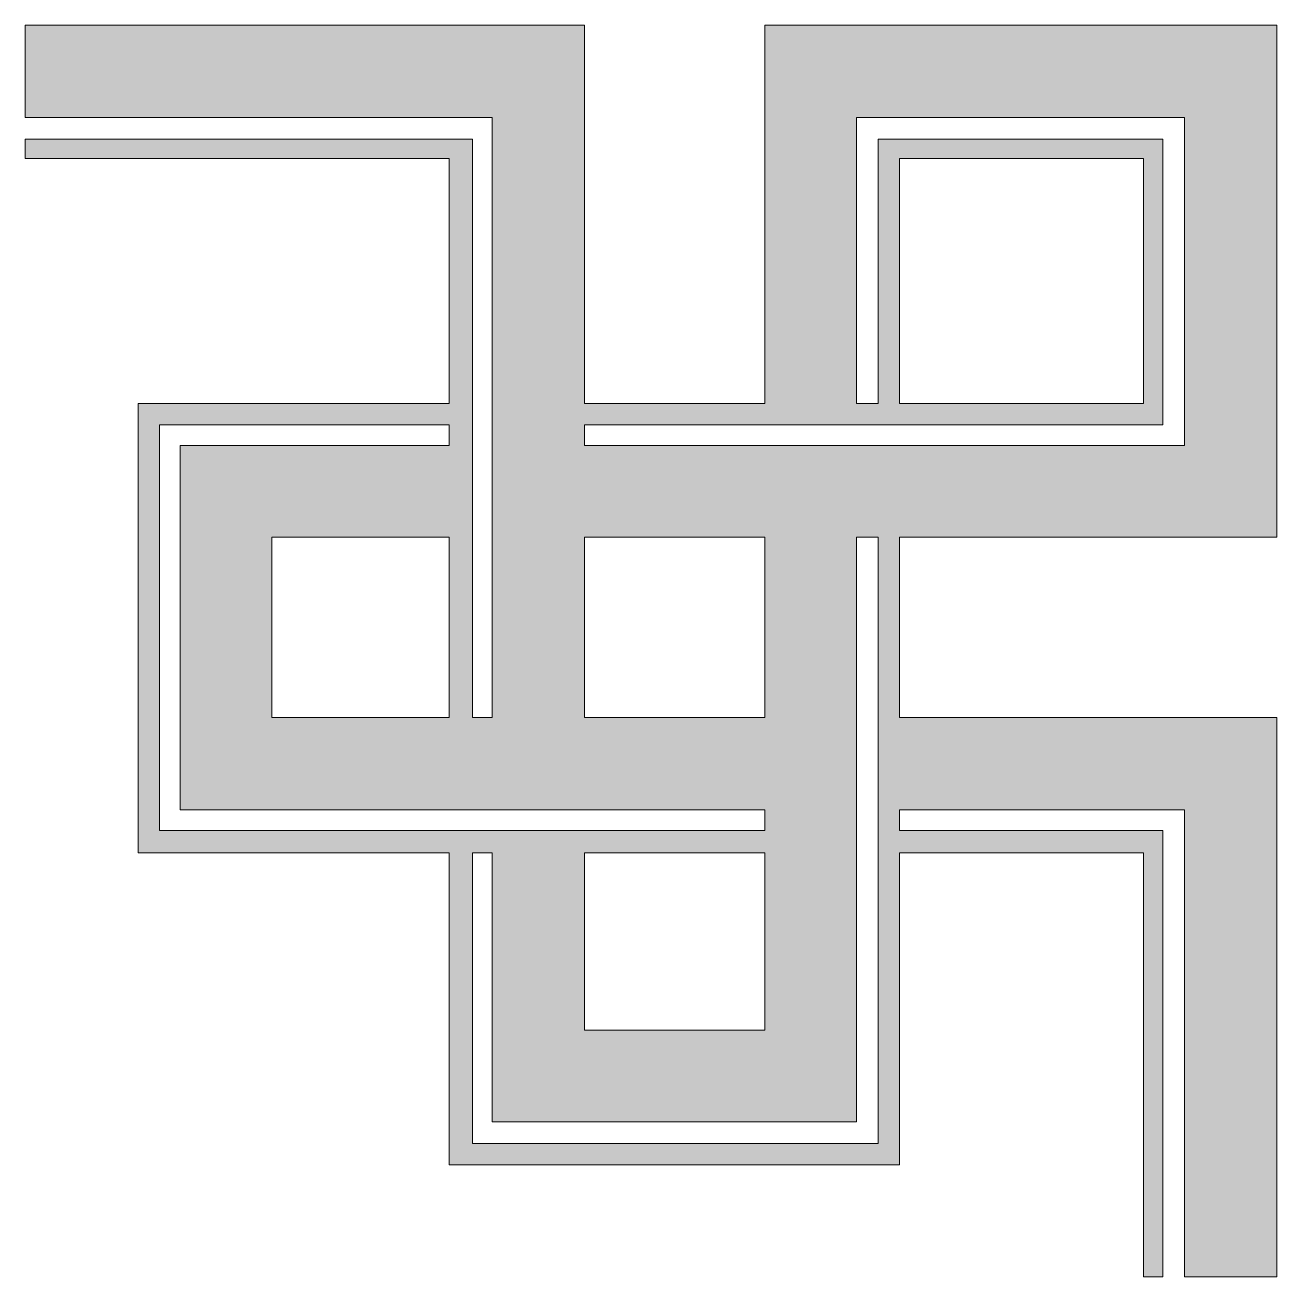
# Model space of a CAD drawing. Header units: inches. Extents: x -69 to 664, y 54 to 787.
import ezdxf

# ---------------------------------------------------------------- set-up
doc = ezdxf.new("R2010")
doc.units = ezdxf.units.IN
doc.header["$MEASUREMENT"] = 0
doc.layers.add('图层 1', color=7, linetype='Continuous')

msp = doc.modelspace()

# ---------------------------------------------------------------- hatches: boundary and pattern name
at = {"layer": '图层 1', "true_color": 0xffffff}
h = msp.add_hatch(color=7, dxfattribs=at)
h.dxf.hatch_style = 2
h.paths.add_polyline_path([(513.9, 487.17), (663.62, 487.17), (663.62, 786.63), (513.9, 786.63), (364.17, 786.63), (364.17, 565.31), (311.71, 565.31), (258.7, 565.31), (258.7, 786.63), (127.55, 786.63), (-68.62, 786.63), (-68.62, 732.53), (127.55, 732.53), (204.6, 732.53), (204.6, 381.7), (193.12, 381.7), (193.12, 719.96), (127.55, 719.96), (-68.62, 719.96), (-68.62, 708.48), (127.55, 708.48), (179.46, 708.48), (179.46, 565.31), (127.55, 565.31), (-2.51, 565.31), (-2.51, 302.46), (127.55, 302.46), (179.46, 302.46), (179.46, 119.95), (311.71, 119.95), (442.85, 119.95), (442.85, 302.47), (513.9, 302.47), (585.48, 302.47), (585.48, 54.37), (596.95, 54.37), (596.95, 315.58), (513.9, 315.58), (442.85, 315.58), (442.85, 327.6), (513.9, 327.6), (609.53, 327.6), (609.53, 54.37), (663.62, 54.37), (663.62, 381.7), (513.9, 381.7), (442.85, 381.7), (442.85, 487.17)])
h.paths.add_polyline_path([(258.69, 487.17), (311.71, 487.17), (364.16, 487.17), (364.16, 381.7), (311.71, 381.7), (258.69, 381.7)])
h.paths.add_polyline_path([(127.55, 315.58), (10.06, 315.58), (10.06, 552.74), (127.55, 552.74), (179.46, 552.74), (179.46, 540.72), (127.55, 540.72), (22.08, 540.72), (22.08, 327.6), (127.55, 327.6), (311.71, 327.6), (364.16, 327.6), (364.16, 315.58), (311.71, 315.58), (127.55, 315.58)])
h.paths.add_polyline_path([(179.46, 487.17), (179.46, 381.7), (127.55, 381.7), (75.64, 381.7), (75.64, 487.17), (127.55, 487.17)])
h.paths.add_polyline_path([(364.17, 302.47), (364.17, 198.64), (311.71, 198.64), (258.7, 198.64), (258.7, 302.47), (311.71, 302.47)])
h.paths.add_polyline_path([(430.29, 132.51), (311.71, 132.51), (193.12, 132.51), (193.12, 302.47), (204.6, 302.47), (204.6, 145.09), (311.71, 145.09), (417.71, 145.09), (417.71, 487.17), (430.29, 487.17)])
h.paths.add_polyline_path([(311.71, 540.72), (258.69, 540.72), (258.69, 552.74), (311.71, 552.74), (513.9, 552.74), (596.95, 552.74), (596.95, 719.96), (513.9, 719.96), (430.29, 719.96), (430.29, 565.31), (417.71, 565.31), (417.71, 732.53), (513.9, 732.53), (609.53, 732.53), (609.53, 540.72), (513.9, 540.72)])
h.paths.add_polyline_path([(442.85, 565.31), (442.85, 708.48), (513.9, 708.48), (585.48, 708.48), (585.48, 565.31), (513.9, 565.31), (442.85, 565.31)])

# ---------------------------------------------------------------- linework, layer by layer
at = {"layer": '图层 1', "lineweight": 0}
for points in [[(513.9, 487.17), (663.62, 487.17), (663.62, 786.63), (513.9, 786.63), (364.17, 786.63), (364.17, 565.31), (311.71, 565.31), (258.7, 565.31), (258.7, 786.63), (127.55, 786.63), (-68.62, 786.63), (-68.62, 732.53), (127.55, 732.53), (204.6, 732.53), (204.6, 381.7), (193.12, 381.7), (193.12, 719.96), (127.55, 719.96), (-68.62, 719.96), (-68.62, 708.48), (127.55, 708.48), (179.46, 708.48), (179.46, 565.31), (127.55, 565.31), (-2.51, 565.31), (-2.51, 302.46), (127.55, 302.46), (179.46, 302.46), (179.46, 119.95), (311.71, 119.95), (442.85, 119.95), (442.85, 302.47), (513.9, 302.47), (585.48, 302.47), (585.48, 54.37), (596.95, 54.37), (596.95, 315.58), (513.9, 315.58), (442.85, 315.58), (442.85, 327.6), (513.9, 327.6), (609.53, 327.6), (609.53, 54.37), (663.62, 54.37), (663.62, 381.7), (513.9, 381.7), (442.85, 381.7), (442.85, 487.17), (513.9, 487.17)], [(311.71, 540.72), (258.69, 540.72), (258.69, 552.74), (311.71, 552.74), (513.9, 552.74), (596.95, 552.74), (596.95, 719.96), (513.9, 719.96), (430.29, 719.96), (430.29, 565.31), (417.71, 565.31), (417.71, 732.53), (513.9, 732.53), (609.53, 732.53), (609.53, 540.72), (513.9, 540.72), (311.71, 540.72)], [(442.85, 565.31), (442.85, 708.48), (513.9, 708.48), (585.48, 708.48), (585.48, 565.31), (513.9, 565.31), (442.85, 565.31), (442.85, 565.31)], [(127.55, 315.58), (10.06, 315.58), (10.06, 552.74), (127.55, 552.74), (179.46, 552.74), (179.46, 540.72), (127.55, 540.72), (22.08, 540.72), (22.08, 327.6), (127.55, 327.6), (311.71, 327.6), (364.16, 327.6), (364.16, 315.58), (311.71, 315.58), (127.55, 315.58), (127.55, 315.58)], [(179.46, 487.17), (179.46, 381.7), (127.55, 381.7), (75.64, 381.7), (75.64, 487.17), (127.55, 487.17), (179.46, 487.17)], [(430.29, 132.51), (311.71, 132.51), (193.12, 132.51), (193.12, 302.47), (204.6, 302.47), (204.6, 145.09), (311.71, 145.09), (417.71, 145.09), (417.71, 487.17), (430.29, 487.17), (430.29, 132.51)], [(258.69, 487.17), (311.71, 487.17), (364.16, 487.17), (364.16, 381.7), (311.71, 381.7), (258.69, 381.7), (258.69, 487.17)], [(364.17, 302.47), (364.17, 198.64), (311.71, 198.64), (258.7, 198.64), (258.7, 302.47), (311.71, 302.47), (364.17, 302.47)]]:
    msp.add_lwpolyline(points, dxfattribs=at)

doc.saveas('drawing.dxf')
